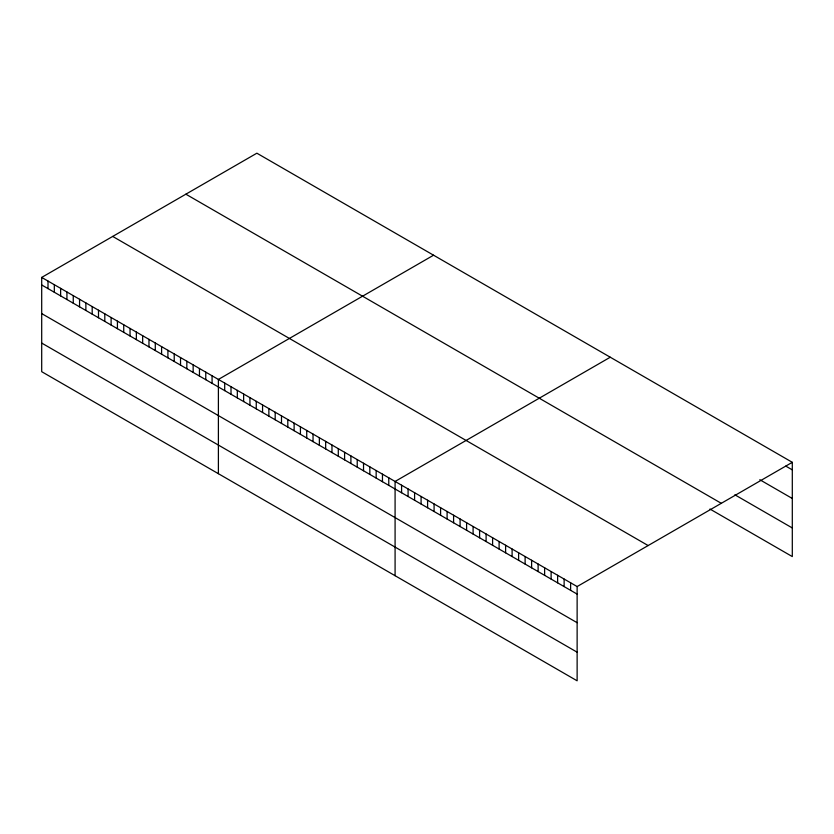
<?xml version="1.0" encoding="UTF-8"?>
<svg xmlns="http://www.w3.org/2000/svg" width="834" height="834" viewBox="0 0 834 834"><rect width="100%" height="100%" fill="white"/><g stroke="black" fill="none" stroke-linecap="round" stroke-linejoin="round"><path stroke-width="1.25" d="M41.7 277.42L577.128 586.552L577.128 680.805L41.7 371.683L41.7 277.42L256.872 153.195L792.3 462.317L792.3 556.58L709.942 509.032M433.565 255.204L218.393 379.439L218.393 473.691M610.259 357.223L395.087 481.447L395.087 575.7M577.128 586.552L792.3 462.317M785.795 466.112L792.3 469.865M759.795 479.717L792.3 498.482M734.869 494.802L792.3 527.964M185.867 194.186L721.295 503.319M112.705 236.429L648.133 545.551M41.7 284.967L577.128 594.1M41.7 313.584L577.128 622.706M41.7 343.066L577.128 652.188M570.623 582.799L570.623 590.336M564.128 579.046L564.128 586.583M557.623 575.293L557.623 582.83M551.118 571.54L551.118 579.077M544.623 567.777L544.623 575.324M538.118 564.024L538.118 571.571M531.612 560.271L531.612 567.818M525.118 556.518L525.118 564.065M518.612 552.765L518.612 560.312M512.107 549.012L512.107 556.559M505.613 545.259L505.613 552.806M499.107 541.506L499.107 549.053M492.602 537.753L492.602 545.3M486.107 534L486.107 541.547M479.602 530.247L479.602 537.794M473.097 526.494L473.097 534.031M466.602 522.741L466.602 530.278M460.097 518.988L460.097 526.525M453.592 515.235L453.592 522.772M447.097 511.471L447.097 519.019M440.592 507.718L440.592 515.266M434.087 503.965L434.087 511.513M427.592 500.212L427.592 507.76M421.087 496.459L421.087 504.007M414.592 492.706L414.592 500.254M408.087 488.953L408.087 496.501M401.581 485.2L401.581 492.748M388.769 477.809L388.769 485.346M382.462 474.16L382.462 481.708M376.155 470.522L376.155 478.059M369.837 466.873L369.837 474.421M363.53 463.235L363.53 470.772M357.223 459.586L357.223 467.134M350.906 455.948L350.906 463.485M344.598 452.299L344.598 459.847M338.291 448.661L338.291 456.198M331.974 445.012L331.974 452.56M325.667 441.374L325.667 448.911M319.359 437.725L319.359 445.273M313.042 434.087L313.042 441.634M306.735 430.438L306.735 437.986M300.428 426.799L300.428 434.347M294.121 423.151L294.121 430.698M287.803 419.512L287.803 427.06M281.496 415.864L281.496 423.411M275.189 412.225L275.189 419.773M268.871 408.577L268.871 416.124M262.564 404.938L262.564 412.486M256.257 401.3L256.257 408.837M249.939 397.651L249.939 405.199M243.632 394.013L243.632 401.55M237.325 390.364L237.325 397.912M231.008 386.726L231.008 394.263M224.7 383.077L224.7 390.625M212.076 375.79L212.076 383.338M205.769 372.152L205.769 379.689M199.462 368.503L199.462 376.051M193.154 364.865L193.154 372.412M186.837 361.216L186.837 368.764M180.53 357.577L180.53 365.125M174.223 353.929L174.223 361.476M167.905 350.29L167.905 357.838M161.598 346.642L161.598 354.189M155.291 343.003L155.291 350.551M148.973 339.355L148.973 346.902M142.666 335.716L142.666 343.264M136.359 332.078L136.359 339.615M130.041 328.429L130.041 335.977M123.734 324.791L123.734 332.328M117.427 321.142L117.427 328.69M111.11 317.504L111.11 325.041M104.803 313.855L104.803 321.403M98.495 310.217L98.495 317.754M92.188 306.568L92.188 314.116M85.871 302.93L85.871 310.467M79.564 299.281L79.564 306.829M73.256 295.643L73.256 303.19M66.939 291.994L66.939 299.542M60.632 288.356L60.632 295.903M54.325 284.707L54.325 292.254M48.007 281.068L48.007 288.616"/></g></svg>
